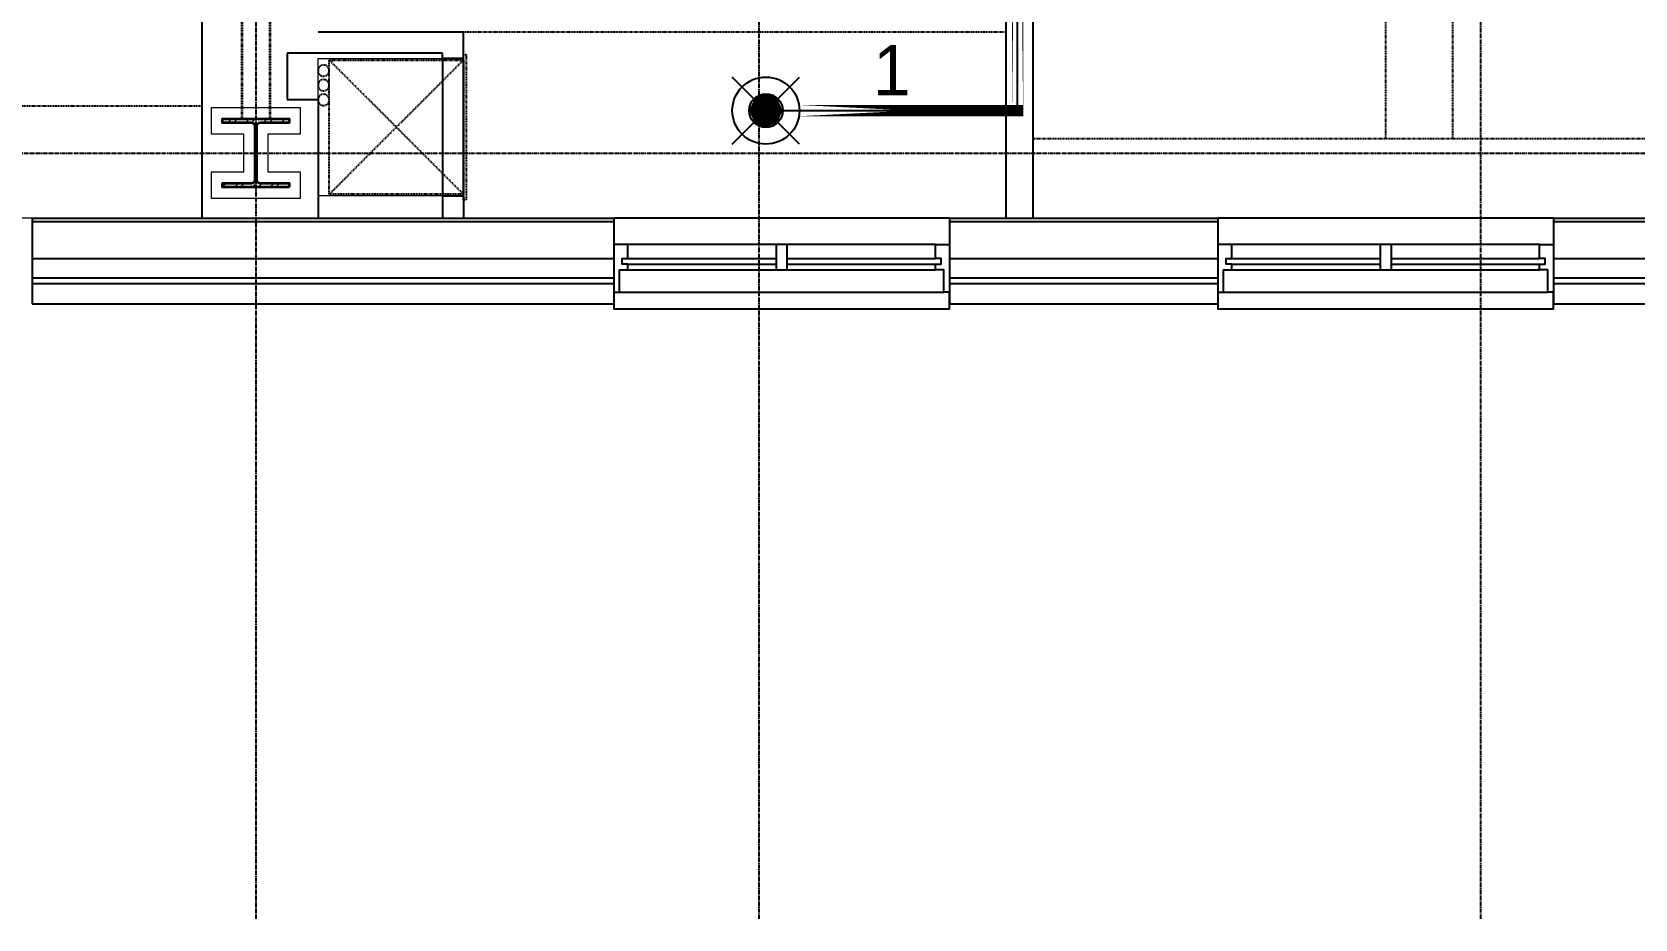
# Model space of a CAD drawing. Header units: inches. Extents: x -6955 to 13123, y -1334 to 3701.
# Drawn here: x 7513.3 to 7799.9, y 1223.6 to 1382.2 of the extents above; entities that cross this region are included whole.
import ezdxf
from ezdxf.enums import TextEntityAlignment as Align

# ---------------------------------------------------------------- set-up
doc = ezdxf.new("R2010")
doc.units = ezdxf.units.IN
doc.header["$MEASUREMENT"] = 0
doc.linetypes.add('CENTER2', pattern=[1.125, 0.75, -0.125, 0.125, -0.125])
doc.linetypes.add('HIDDEN2', pattern=[0.1875, 0.125, -0.0625])
for name, color, linetype, lineweight in [('A-Detl-Hatch', 1, 'Continuous', 18), ('A-Detl-Wide', 2, 'Continuous', 35), ('S-Detl-Hatch', 1, 'Continuous', 18), ('S-Detl-Wide', 3, 'Continuous', 35)]:
    doc.layers.add(name, color=color, linetype=linetype, lineweight=lineweight)
for name, color, linetype in [('A-Door-Head', 8, 'Continuous'), ('A-Flor-Soffit', 6, 'HIDDEN2'), ('A-Glaz', 7, 'Continuous'), ('A-Glaz-Sill', 8, 'Continuous'), ('A-Grid(SmallScale)', 11, 'CENTER2'), ('A-HVAC', 6, 'HIDDEN2'), ('A-Wall-Full', 7, 'Continuous'), ('A-Wall-Hatch', 15, 'Continuous'), ('headdn', 7, 'Continuous'), ('PIPEBL', 4, 'Continuous'), ('PIPESPC', 7, 'Continuous'), ('TIDYPIPE', 7, 'Continuous')]:
    doc.layers.add(name, color=color, linetype=linetype)
doc.layers.add('G-Anno-Nplt', color=140, linetype='Continuous', lineweight=18, plot=False)
doc.styles.add('PIPE', font='PIPE.SHX')

# ---------------------------------------------------------------- blocks, each defined once
blk = doc.blocks.new('EXTERIOR WINDOW')
at = {"layer": 'A-Glaz'}
for p, q in [((3829.83, -10349.67), (3856.33, -10349.67)), ((3858.33, -10349.67), (3884.83, -10349.67)), ((3829.83, -10350.67), (3856.33, -10350.67)), ((3829.83, -10351.67), (3884.83, -10351.67)), ((3858.33, -10350.67), (3884.83, -10350.67))]:
    blk.add_line(p, q, dxfattribs=at)
for points in [[(3829.83, -10349.67), (3829.83, -10347.17), (3827.33, -10347.17), (3827.33, -10355.67), (3828.33, -10355.67), (3828.33, -10351.67), (3829.83, -10351.67), (3829.83, -10350.67), (3828.83, -10350.67), (3828.83, -10349.67), (3829.83, -10349.67)], [(3884.83, -10349.67), (3884.83, -10347.17), (3887.33, -10347.17), (3887.33, -10355.67), (3886.33, -10355.67), (3886.33, -10351.67), (3884.83, -10351.67), (3884.83, -10350.67), (3885.83, -10350.67), (3885.83, -10349.67), (3884.83, -10349.67)]]:
    blk.add_lwpolyline(points, dxfattribs=at)
blk.add_lwpolyline([(3858.33, -10347.17), (3856.33, -10347.17), (3856.33, -10351.67), (3858.33, -10351.67)], close=True, dxfattribs=at)
at = {"layer": 'A-Glaz-Sill'}
for p, q in [((3887.33, -10342.42), (3827.33, -10342.42)), ((3884.83, -10347.17), (3829.83, -10347.17)), ((3828.33, -10355.67), (3886.33, -10355.67))]:
    blk.add_line(p, q, dxfattribs=at)
blk.add_lwpolyline([(3827.33, -10355.67), (3827.33, -10358.67), (3887.33, -10358.67), (3887.33, -10355.67)], dxfattribs=at)
blk = doc.blocks.new('*U19')
at = {"layer": 'A-Detl-Hatch'}
h = blk.add_hatch(dxfattribs=at)
h.set_pattern_fill('ANSI32', color=256, scale=6, style=0)
h.set_pattern_definition([(45, (0, -6.06), (-1.591, 1.591), []), (45, (1.0607, -6.06), (-1.591, 1.591), [])])
edge = h.paths.add_edge_path()
edge.add_line((6, -12.12), (6, -11.515))
edge.add_line((6, -11.515), (0.795, -11.515))
edge.add_arc((0.795, -10.915), 0.6, 180, 270, ccw=False)
edge.add_line((0.195, -10.915), (0.195, -1.205))
edge.add_arc((0.795, -1.205), 0.6, 90, 180, ccw=False)
edge.add_line((0.795, -0.605), (6, -0.605))
edge.add_line((6, -0.605), (6, 0))
edge.add_line((6, 0), (-6, 0))
edge.add_line((-6, 0), (-6, -0.605))
edge.add_line((-6, -0.605), (-0.795, -0.605))
edge.add_arc((-0.795, -1.205), 0.6, 0, 90, ccw=False)
edge.add_line((-0.195, -1.205), (-0.195, -10.915))
edge.add_arc((-0.795, -10.915), 0.6, 270, 360, ccw=False)
edge.add_line((-0.795, -11.515), (-6, -11.515))
edge.add_line((-6, -11.515), (-6, -12.12))
edge.add_line((-6, -12.12), (6, -12.12))
at = {"color": 0, "linetype": 'ByBlock'}
blk.add_lwpolyline([(6, -12.12), (6, -11.515), (0.795, -11.515, -0.4142136), (0.195, -10.915), (0.195, -1.205, -0.4142136), (0.795, -0.605), (6, -0.605), (6, 0), (-6, 0), (-6, -0.605), (-0.795, -0.605, -0.4142136), (-0.195, -1.205), (-0.195, -10.915, -0.4142136), (-0.795, -11.515), (-6, -11.515), (-6, -12.12)], format="xyb", close=True, dxfattribs=at)
blk = doc.blocks.new('W12X65')
at = {"layer": 'S-Detl-Hatch'}
blk.add_lwpolyline([(13860.59, -7310.28), (13860.59, -7305.67), (13854.79, -7305.67), (13854.79, -7298.76), (13860.59, -7298.76), (13860.59, -7294.16), (13844.59, -7294.16), (13844.59, -7298.76), (13850.4, -7298.76), (13850.4, -7305.67), (13844.59, -7305.67), (13844.59, -7310.28)], close=True, dxfattribs=at)
at = {"layer": 'A-Detl-Wide'}
blk.add_blockref('*U19', (13852.59, -7296.16), dxfattribs=at)
blk = doc.blocks.new('HVAC UNIT NICHE')
at = {"layer": 'A-Door-Head'}
blk.add_lwpolyline([(4, 0), (28.5, 0), (28.5, -3.75), (4, -3.75)], close=True, dxfattribs=at)
at = {"layer": 'A-HVAC'}
for p, q in [((4.25, 0), (28.25, -24)), ((4.25, -24), (28.25, 0))]:
    blk.add_line(p, q, dxfattribs=at)
for points in [[(3.25, 0), (29.25, 0), (29.25, 0.5), (3.25, 0.5)], [(4.25, -24), (28.25, -24), (28.25, 0), (4.25, 0)]]:
    blk.add_lwpolyline(points, close=True, dxfattribs=at)
for centre in [(21.13, -25), (23.75, -25), (26.36, -25)]:
    blk.add_circle(centre, 1, dxfattribs=at)
at = {"layer": 'A-Wall-Full'}
for p, q in [((4, 0), (0, 0)), ((4, -3.75), (4, 0)), ((28.5, 0), (33.25, 0)), ((28.5, -3.75), (28.5, 0)), ((33.25, 0), (33.25, -26)), ((4, -3.75), (0, -3.75)), ((28.5, -3.75), (29.5, -3.75)), ((29.5, -3.75), (29.5, -26))]:
    blk.add_line(p, q, dxfattribs=at)
at = {"layer": 'G-Anno-Nplt'}
blk.add_lwpolyline([(4, 0), (4, -26), (28.5, -26), (28.5, 0)], close=True, dxfattribs=at)
blk = doc.blocks.new('King Suite 1')
at = {"layer": 'A-Flor-Soffit'}
for p, q in [((201.94, -94.63), (201.94, -266.44)), ((213.94, -94.63), (213.94, -266.44)), ((134.07, -247.38), (37.12, -247.38)), ((286.88, -266.44), (138.94, -266.44))]:
    blk.add_line(p, q, dxfattribs=at)
at = {"layer": 'A-Wall-Full'}
for p, q in [((134.07, -137.75), (134.07, -280.63)), ((138.94, -137.75), (138.94, -280.63)), ((11.12, -251.12), (5.63, -251.12)), ((5.63, -251.12), (5.63, -259.44)), ((5.63, -259.44), (11.12, -259.44)), ((11.12, -259.44), (11.12, -280.63))]:
    blk.add_line(p, q, dxfattribs=at)
at = {"layer": 'G-Anno-Nplt'}
blk.add_line((11.12, -280.63), (286.82, -280.63), dxfattribs=at)
for points in [[(64, -280.61), (124, -280.61), (124, -296.87), (64, -296.87)], [(172, -280.61), (232, -280.61), (232, -296.87), (172, -296.87)]]:
    blk.add_lwpolyline(points, close=True, dxfattribs=at)
at = {"xscale": -1, "rotation": 270}
blk.add_blockref('HVAC UNIT NICHE', (37.12, -280.63), dxfattribs=at)
blk = doc.blocks.new('dpend2')
for p, q in [((-6, -6), (6, 6)), ((6, -6), (-6, 6))]:
    blk.add_line(p, q)
for radius in [6, 3]:
    blk.add_circle((0, 0), radius)
for points in [[(0, 0), (0, 3), (-2.12, 2.14)], [(0, 0), (0, 3), (2.12, 2.14)], [(0, 0), (-3, 0), (-2.08, 2.07)], [(0, 0), (-3, 0), (-2.08, -2.07)], [(0, 0), (0, -3), (-2.12, -2.14)], [(0, 0), (3, 0), (2.08, 2.07)], [(0, 0), (3, 0), (2.08, -2.07)], [(0, 0), (0, -3), (2.12, -2.14)]]:
    blk.add_solid(points)
blk = doc.blocks.new('PIPESPC')
at = {"layer": 'PIPESPC', "style": 'PIPE', "width": 0.9}
blk.add_attdef('SIZE', text='', height=9, dxfattribs=at).set_placement((0, 4.02), align=Align.CENTER)
at = {"layer": 'PIPESPC', "style": 'PIPE', "flags": 1}
blk.add_attdef('SCHED', (25.3, 3.89), '', height=9, dxfattribs=at)

msp = doc.modelspace()

# ---------------------------------------------------------------- linework, layer by layer
at = {"layer": 'A-Flor-Soffit'}
msp.add_line((7543.7742, 1368.9422), (7364.4517, 1368.9444), dxfattribs=at)
at = {"layer": 'A-Grid(SmallScale)'}
for p, q in [((7553.3342, 3132.3201), (7553.3342, 1223.6428)), ((7643.3342, 1223.6428), (7643.3342, 3132.3201)), ((7772.3342, 1223.6428), (7772.3342, 3132.3201)), ((4537.3342, 1360.5773), (8345.3342, 1360.5773))]:
    msp.add_line(p, q, dxfattribs=at)
at = {"layer": 'A-Wall-Full'}
for p, q in [((7543.7742, 1348.9523), (7543.7742, 1482.8273)), ((7513.3339, 1348.988), (7513.3339, 1333.613)), ((7513.3339, 1348.9523), (7617.3345, 1348.9523)), ((7617.3345, 1348.9708), (7617.3345, 1333.5958)), ((7677.3351, 1348.9709), (7677.3351, 1333.5958)), ((7677.3351, 1348.9523), (7725.3332, 1348.9523)), ((7725.3332, 1348.9708), (7725.3332, 1333.5958)), ((7785.3339, 1348.9709), (7785.3339, 1333.5958)), ((7785.3339, 1348.9523), (7901.3342, 1348.9523)), ((7617.3354, 1333.5773), (7513.3339, 1333.5773)), ((7725.3342, 1333.5773), (7677.3342, 1333.5773)), ((7901.3342, 1333.5773), (7785.333, 1333.5773))]:
    msp.add_line(p, q, dxfattribs=at)
at = {"layer": 'A-Wall-Hatch'}
for p, q in [((7513.3339, 1348.3273), (7617.3345, 1348.3273)), ((7677.3351, 1348.3273), (7725.3332, 1348.3273)), ((7785.3339, 1348.3273), (7901.3342, 1348.3273)), ((7513.3339, 1341.7023), (7617.3345, 1341.7023)), ((7677.3351, 1341.7023), (7725.3332, 1341.7023)), ((7785.3339, 1341.7023), (7901.3342, 1341.7023)), ((7617.3345, 1338.2023), (7513.3339, 1338.2023)), ((7725.3332, 1338.2023), (7677.3351, 1338.2023)), ((7901.3342, 1338.2023), (7785.3339, 1338.2023)), ((7617.3345, 1337.2023), (7513.3339, 1337.2023)), ((7725.3332, 1337.2023), (7677.3351, 1337.2023)), ((7901.3342, 1337.2023), (7785.3339, 1337.2023))]:
    msp.add_line(p, q, dxfattribs=at)
at = {"layer": 'G-Anno-Nplt'}
msp.add_line((7543.7742, 1348.9523), (7338.7542, 1348.9523), dxfattribs=at)
at = {"layer": 'PIPEBL'}
for p, q in [((7689.5233, 1368.1619), (7689.5233, 1552.2805)), ((7644.5233, 1368.1619), (7689.5233, 1368.1619))]:
    msp.add_line(p, q, dxfattribs=at)
at = {"layer": 'S-Detl-Wide', "linetype": 'HIDDEN2'}
for p, q in [((7550.8342, 1559.3823), (7550.8342, 1366.6373)), ((7555.8342, 1559.3823), (7555.8342, 1366.6373))]:
    msp.add_line(p, q, dxfattribs=at)
at = {"layer": 'TIDYPIPE', "color": 7, "const_width": 2}
for points in [[(7689.5233, 1367.1619), (7689.5233, 1552.2805)], [(7650.5233, 1368.1619), (7690.5233, 1368.1619)]]:
    msp.add_lwpolyline(points, close=True, dxfattribs=at)

# ---------------------------------------------------------------- block references
for name, p in [('King Suite 1', (7553.3342, 1629.5773)), ('W12X65', (-6299.2606, 8662.7951)), ('EXTERIOR WINDOW', (3790.0058, 11691.3754)), ('EXTERIOR WINDOW', (3898.0046, 11691.3754))]:
    msp.add_blockref(name, p)
at = {"layer": 'headdn'}
msp.add_blockref('dpend2', (7644.5233, 1368.1619), dxfattribs=at)
at = {"layer": 'PIPESPC'}
ref = msp.add_blockref('PIPESPC', (7667.0233, 1368.1619), dxfattribs=at)
ref.add_attrib('SIZE', '1', dxfattribs={"color": 0, "height": 9, "style": 'PIPE'}).set_placement((7667.0233, 1368.1619), align=Align.BOTTOM_CENTER)

doc.saveas('drawing.dxf')
